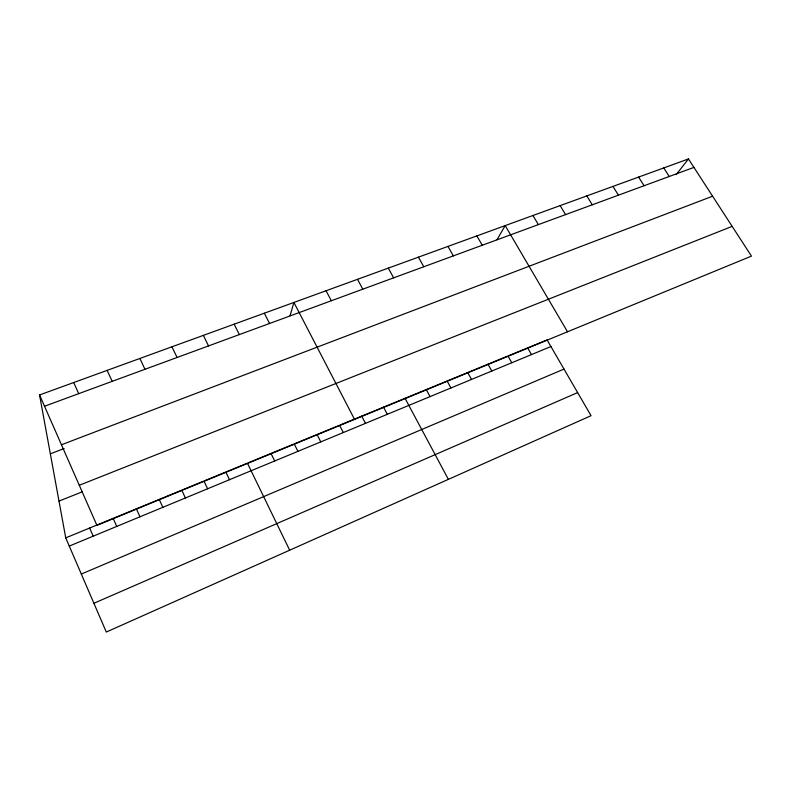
<?xml version="1.0" encoding="UTF-8"?>
<svg xmlns="http://www.w3.org/2000/svg" width="791" height="791" viewBox="0 0 791 791"><rect width="100%" height="100%" fill="white"/><g stroke="black" fill="none" stroke-linecap="round" stroke-linejoin="round"><path stroke-width="1.19" d="M290.07 315.698L293.906 302.439L354.556 419.398M496.985 239.742L505.192 225.603L567.503 331.785M676.236 174.574L688.447 158.951L751.45 256.116L96.927 525.382L39.55 394.956L688.447 158.951M93.911 603.276L577.638 392.593M81.325 574.048L564.003 369.081M69.272 546.087L550.922 346.537M511.787 362.753L507.951 355.99L547.065 339.903L591.035 415.69L106.301 632.049L65.732 537.87L181.752 490.153L185.391 497.984M182.859 489.698L202.842 481.472M226.968 471.555L247.405 463.15L289.664 550.21M248.532 462.686L293.085 444.354M340.664 424.787L447.123 381.005L450.929 387.966M448.26 380.54L506.843 356.444M58.999 501.099L82.205 491.844M79.278 485.259L732.159 226.364M61.461 444.76L712.602 196.208M50.337 453.816L64.14 448.527M44.514 406.238L693.934 167.405M663.768 167.929L669.245 176.482M638.614 177.075L644.082 185.737M612.966 186.399L618.433 195.169M586.823 195.911L592.271 204.79M560.157 205.611L565.595 214.608M532.946 215.508L538.374 224.614M476.864 235.906L482.263 245.25M527.646 347.882L531.493 354.586M447.953 246.416L453.332 255.889M487.968 364.206L491.794 371.028M418.429 257.154L423.788 266.755M467.689 372.541L471.515 379.433M388.292 268.119L393.631 277.849M426.24 389.587L430.047 396.617M357.502 279.312L362.812 289.18M405.051 398.308L448.378 479.366M326.05 290.752L331.34 300.758M383.546 407.147L387.323 414.316M361.714 416.135L365.482 423.363M343.304 432.548L339.557 425.251L294.193 443.899L297.92 451.354M264.332 313.196L269.563 323.47M317.043 434.506L320.79 441.882M234.156 324.172L239.357 334.583M270.987 453.451L274.695 460.985M203.366 335.374L208.527 345.914M171.944 346.804L177.075 357.483M229.509 479.702L225.831 472.019L203.949 481.017L207.608 488.779M139.878 358.461L144.971 369.288M107.131 370.376L112.184 381.351M159.218 499.418L162.847 507.318M136.368 508.821L139.967 516.8M73.701 382.528L78.704 393.661M113.172 518.352L116.752 526.42M89.63 528.042L93.19 536.179M39.55 394.956L65.732 537.87"/></g></svg>
